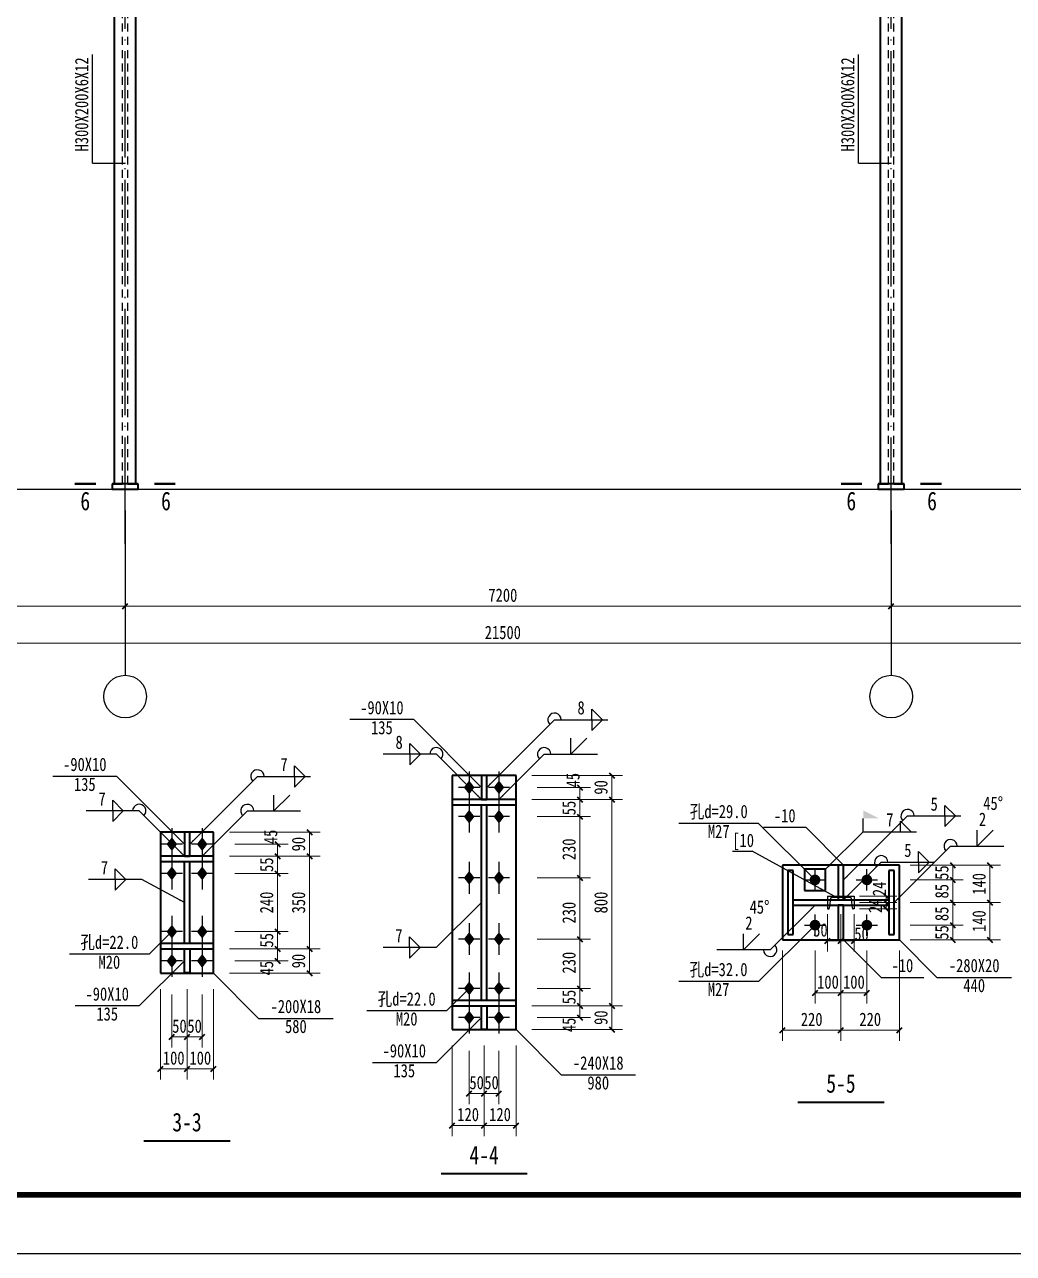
# Model space of a CAD drawing. Extents: x 32461 to 402082, y -617694 to 182569.
# Drawn here: x 94176 to 112764, y -500452 to -477352 of the extents above; entities that cross this region are included whole.
import ezdxf
from ezdxf.enums import TextEntityAlignment as Align

# ---------------------------------------------------------------- set-up
doc = ezdxf.new("R2010")
doc.units = 0
doc.header["$LTSCALE"] = 1000
doc.header["$MEASUREMENT"] = 0
for name, pattern in [('4', [5, 1.5, -1, 1.5, -1]), ('DOTE', [2.42, 2, -0.2, 0.02, -0.2]), ('线型6', [8.75, 5, -1.25, 1.25, -1.25])]:
    doc.linetypes.add(name, pattern=pattern)
doc.layers.get('0').update_dxf_attribs({"linetype": 'CONTINUOUS'})
for name, color, linetype in [('DOTE', 252, 'CONTINUOUS'), ('PUB_TITLE', 4, 'CONTINUOUS'), ('门窗', 3, '4')]:
    doc.layers.add(name, color=color, linetype=linetype)
for name, color, linetype, lineweight in [('字符串标注', 9, 'CONTINUOUS', 25), ('尺寸标注', 2, 'CONTINUOUS', 35), ('层10', 7, 'CONTINUOUS', 35), ('层1000', 2, 'CONTINUOUS', 35), ('层111', 9, '线型6', 25), ('层112', 9, 'CONTINUOUS', 25), ('层14', 2, 'CONTINUOUS', 35), ('柱子', 3, 'CONTINUOUS', 35), ('焊缝标注', 9, 'CONTINUOUS', 25), ('螺栓孔标注', 9, 'CONTINUOUS', 25), ('钢板标注', 9, 'CONTINUOUS', 25)]:
    doc.layers.add(name, color=color, linetype=linetype, lineweight=lineweight)
doc.styles.add('宋体', font='')
doc.styles.get('宋体').set_extended_font_data('SimSun')

msp = doc.modelspace()

# ---------------------------------------------------------------- hatches: boundary and pattern name
at = {"layer": '层10'}
for points in [[(102533.8, -491561.6), (102433.8, -491691.6), (102533.8, -491821.6), (102633.8, -491691.6), (102533.8, -491561.6)], [(103093.8, -491561.6), (102993.8, -491691.6), (103093.8, -491821.6), (103193.8, -491691.6), (103093.8, -491561.6)], [(102533.8, -492111.6), (102433.8, -492241.6), (102533.8, -492371.6), (102633.8, -492241.6), (102533.8, -492111.6)], [(103093.8, -492111.6), (102993.8, -492241.6), (103093.8, -492371.6), (103193.8, -492241.6), (103093.8, -492111.6)], [(96944.5, -492628.2), (96844.5, -492758.2), (96944.5, -492888.2), (97044.5, -492758.2), (96944.5, -492628.2)], [(97514.5, -492628.2), (97414.5, -492758.2), (97514.5, -492888.2), (97614.5, -492758.2), (97514.5, -492628.2)], [(96944.5, -493178.2), (96844.5, -493308.2), (96944.5, -493438.2), (97044.5, -493308.2), (96944.5, -493178.2)], [(97514.5, -493178.2), (97414.5, -493308.2), (97514.5, -493438.2), (97614.5, -493308.2), (97514.5, -493178.2)], [(102533.8, -493261.6), (102433.8, -493391.6), (102533.8, -493521.6), (102633.8, -493391.6), (102533.8, -493261.6)], [(103093.8, -493261.6), (102993.8, -493391.6), (103093.8, -493521.6), (103193.8, -493391.6), (103093.8, -493261.6)], [(96944.5, -494273.2), (96844.5, -494403.2), (96944.5, -494533.2), (97044.5, -494403.2), (96944.5, -494273.2)], [(97514.5, -494273.2), (97414.5, -494403.2), (97514.5, -494533.2), (97614.5, -494403.2), (97514.5, -494273.2)], [(102533.8, -494411.6), (102433.8, -494541.6), (102533.8, -494671.6), (102633.8, -494541.6), (102533.8, -494411.6)], [(103093.8, -494411.6), (102993.8, -494541.6), (103093.8, -494671.6), (103193.8, -494541.6), (103093.8, -494411.6)], [(96944.5, -494823.2), (96844.5, -494953.2), (96944.5, -495083.2), (97044.5, -494953.2), (96944.5, -494823.2)], [(97514.5, -494823.2), (97414.5, -494953.2), (97514.5, -495083.2), (97614.5, -494953.2), (97514.5, -494823.2)], [(102533.8, -495339.9), (102433.8, -495469.9), (102533.8, -495599.9), (102633.8, -495469.9), (102533.8, -495339.9)], [(103093.8, -495339.9), (102993.8, -495469.9), (103093.8, -495599.9), (103193.8, -495469.9), (103093.8, -495339.9)], [(102533.8, -495889.9), (102433.8, -496019.9), (102533.8, -496149.9), (102633.8, -496019.9), (102533.8, -495889.9)], [(103093.8, -495889.9), (102993.8, -496019.9), (103093.8, -496149.9), (103193.8, -496019.9), (103093.8, -495889.9)]]:
    msp.add_hatch(color=1, dxfattribs=at).paths.add_polyline_path(points)
at = {"layer": '焊缝标注'}
for points in [[(102863.8, -491691.6), (102945.1, -491631.5), (102923.9, -491610.3), (102863.8, -491691.6)], [(102763.8, -491916.6), (102703.8, -491835.2), (102682.5, -491856.4), (102763.8, -491916.6)], [(103093.8, -491916.6), (103175.1, -491856.5), (103153.9, -491835.3), (103093.8, -491916.6)], [(109941.8, -492273.9), (110241.8, -492273.9), (109941.8, -492123.9), (109941.8, -492273.9)], [(97279.5, -492758.2), (97360.9, -492698.1), (97339.7, -492676.9), (97279.5, -492758.2)], [(97179.5, -492983.2), (97119.5, -492901.8), (97098.3, -492923), (97179.5, -492983.2)], [(97514.5, -492983.2), (97595.9, -492923.1), (97574.7, -492901.9), (97514.5, -492983.2)], [(109234.4, -493230.7), (109315.7, -493170.6), (109294.5, -493149.4), (109234.4, -493230.7)], [(109571.9, -493430.7), (109653.2, -493370.6), (109632, -493349.4), (109571.9, -493430.7)], [(97179.5, -493855.7), (97098.6, -493795.1), (97084.4, -493821.5), (97179.5, -493855.7)], [(102763.8, -493855.7), (102682.4, -493915.7), (102703.5, -493936.9), (102763.8, -493855.7)], [(109571.9, -493805.7), (109653.2, -493745.6), (109632, -493724.4), (109571.9, -493805.7)], [(110521.9, -493855.7), (110603.2, -493795.6), (110582, -493774.4), (110521.9, -493855.7)], [(109034.4, -493905.7), (108953, -493965.7), (108974.1, -493986.9), (109034.4, -493905.7)]]:
    msp.add_hatch(color=256, dxfattribs=at).paths.add_polyline_path(points)

# ---------------------------------------------------------------- linework, layer by layer
msp.add_line((80116.2, -486083.2, -988), (169801.5, -486083.2, -988))
at = {"layer": 'DOTE', "linetype": 'DOTE'}
for p, q in [((96066.2, -487112.9, -988), (96066.2, -461594, -1976)), ((110466.2, -487112.9, -988), (110466.2, -461594, -1976))]:
    msp.add_line(p, q, dxfattribs=at)
at = {"layer": 'PUB_TITLE'}
msp.add_lwpolyline([(74273.1, -500451.9), (188783.1, -500451.9), (188783.1, -454251.9), (74273.1, -454251.9)], close=True, dxfattribs=at)
at = {"layer": 'PUB_TITLE', "const_width": 110}
msp.add_lwpolyline([(77023.1, -499351.9), (187683.1, -499351.9), (187683.1, -455351.9), (77023.1, -455351.9)], close=True, dxfattribs=at)
at = {"layer": '字符串标注'}
for p, q in [((95452.6, -479956.6, -988), (95452.6, -477917.5, -988)), ((109852.6, -479956.6, -988), (109852.6, -477917.5, -988)), ((95452.6, -479956.6, -988), (96066.2, -479956.6, -988)), ((109852.6, -479956.6, -988), (110466.2, -479956.6, -988)), ((107483.9, -492892.1, -414), (107853.6, -492892.1, -414)), ((109396.9, -493735.7, 500), (107853.6, -492892.1, -414))]:
    msp.add_line(p, q, dxfattribs=at)
at = {"layer": '字符串标注', "linetype": 'Continuous', "const_width": 10}
for points in [[(96071.2, -479956.6, 1), (96061.2, -479956.6, 1)], [(110471.2, -479956.6, 1), (110461.2, -479956.6, 1)], [(109401.9, -493735.7, 1), (109391.9, -493735.7, 1)]]:
    msp.add_lwpolyline(points, format="xyb", close=True, dxfattribs=at)
at = {"layer": '尺寸标注', "lineweight": 9}
for p, q in [((81666.2, -488283.2, -988), (124666.2, -488283.2, -988)), ((81666.2, -488983.2, -988), (167666.2, -488983.2, -988)), ((103713.8, -491466.6, 400), (105413.8, -491466.6, 400)), ((105213.8, -491916.6, 400), (105213.8, -491466.6, 400)), ((103813.8, -491691.6, 400), (104813.8, -491691.6, 400)), ((104613.8, -491916.6, 400), (104613.8, -491691.6, 400)), ((103713.8, -491916.6, 400), (105413.8, -491916.6, 400)), ((103713.8, -491916.6, 400), (105413.8, -491916.6, 400)), ((103813.8, -491916.6, 400), (104813.8, -491916.6, 400)), ((103813.8, -491916.6, 400), (104813.8, -491916.6, 400)), ((104613.8, -492241.6, 400), (104613.8, -491916.6, 400)), ((105213.8, -495794.9, 400), (105213.8, -491916.6, 400)), ((103813.8, -492241.6, 400), (104813.8, -492241.6, 400)), ((103813.8, -492241.6, 400), (104813.8, -492241.6, 400)), ((104613.8, -493391.6, 400), (104613.8, -492241.6, 400)), ((98029.5, -492533.2, 200), (99729.5, -492533.2, 200)), ((99529.5, -492983.2, 200), (99529.5, -492533.2, 200)), ((98129.5, -492758.2, 200), (99129.5, -492758.2, 200)), ((98929.5, -492983.2, 200), (98929.5, -492758.2, 200)), ((98029.5, -492983.2, 200), (99729.5, -492983.2, 200)), ((98029.5, -492983.2, 200), (99729.5, -492983.2, 200)), ((98129.5, -492983.2, 200), (99129.5, -492983.2, 200)), ((98129.5, -492983.2, 200), (99129.5, -492983.2, 200)), ((98929.5, -493308.2, 200), (98929.5, -492983.2, 200)), ((99529.5, -494728.2, 200), (99529.5, -492983.2, 200)), ((110821.9, -493155.7, 500), (111821.9, -493155.7, 500)), ((110821.9, -493155.7, 500), (112521.9, -493155.7, 500)), ((111621.9, -493430.7, 500), (111621.9, -493155.7, 500)), ((112321.9, -493855.7, 500), (112321.9, -493155.7, 500)), ((98129.5, -493308.2, 200), (99129.5, -493308.2, 200)), ((98129.5, -493308.2, 200), (99129.5, -493308.2, 200)), ((98929.5, -494403.2, 200), (98929.5, -493308.2, 200)), ((103813.8, -493391.6, 400), (104813.8, -493391.6, 400)), ((103813.8, -493391.6, 400), (104813.8, -493391.6, 400)), ((104613.8, -495469.9, 400), (104613.8, -493391.6, 400)), ((110821.9, -493430.7, 500), (111821.9, -493430.7, 500)), ((110821.9, -493430.7, 500), (111821.9, -493430.7, 500)), ((111621.9, -493855.7, 500), (111621.9, -493430.7, 500)), ((109871.9, -493735.7, 500), (110571.9, -493735.7, 500)), ((109871.9, -493855.7, 500), (110571.9, -493855.7, 500)), ((109871.9, -493855.7, 500), (110571.9, -493855.7, 500)), ((110371.9, -493855.7, 500), (110371.9, -493735.7, 500)), ((110371.9, -493975.7, 500), (110371.9, -493855.7, 500)), ((110821.9, -493855.7, 500), (111821.9, -493855.7, 500)), ((110821.9, -493855.7, 500), (111821.9, -493855.7, 500)), ((110821.9, -493855.7, 500), (112521.9, -493855.7, 500)), ((110821.9, -493855.7, 500), (112521.9, -493855.7, 500)), ((111621.9, -494280.7, 500), (111621.9, -493855.7, 500)), ((112321.9, -494555.7, 500), (112321.9, -493855.7, 500)), ((109271.9, -494075.7, 500), (109271.9, -494775.7, 500)), ((109521.9, -494075.7, 500), (109521.9, -494775.7, 500)), ((109521.9, -494075.7, 500), (109521.9, -494775.7, 500)), ((109771.9, -494075.7, 500), (109771.9, -494775.7, 500)), ((109871.9, -493975.7, 500), (110571.9, -493975.7, 500)), ((110821.9, -494280.7, 500), (111821.9, -494280.7, 500)), ((110821.9, -494280.7, 500), (111821.9, -494280.7, 500)), ((111621.9, -494555.7, 500), (111621.9, -494280.7, 500)), ((98129.5, -494403.2, 200), (99129.5, -494403.2, 200)), ((98129.5, -494403.2, 200), (99129.5, -494403.2, 200)), ((98929.5, -494728.2, 200), (98929.5, -494403.2, 200)), ((103813.8, -494541.6, 400), (104813.8, -494541.6, 400)), ((103813.8, -494541.6, 400), (104813.8, -494541.6, 400)), ((110821.9, -494555.7, 500), (111821.9, -494555.7, 500)), ((110821.9, -494555.7, 500), (112521.9, -494555.7, 500)), ((98029.5, -494728.2, 200), (99729.5, -494728.2, 200)), ((98029.5, -494728.2, 200), (99729.5, -494728.2, 200)), ((98129.5, -494728.2, 200), (99129.5, -494728.2, 200)), ((98129.5, -494728.2, 200), (99129.5, -494728.2, 200)), ((98929.5, -494953.2, 200), (98929.5, -494728.2, 200)), ((99529.5, -495183.2, 200), (99529.5, -494728.2, 200)), ((108421.9, -494755.7, 500), (108421.9, -496455.7, 500)), ((109034.4, -494755.7, 500), (109034.4, -495755.7, 500)), ((109271.9, -494575.7, 500), (109521.9, -494575.7, 500)), ((109521.9, -494575.7, 500), (109771.9, -494575.7, 500)), ((109521.9, -494755.7, 500), (109521.9, -495755.7, 500)), ((109521.9, -494755.7, 500), (109521.9, -495755.7, 500)), ((109521.9, -494755.7, 500), (109521.9, -496455.7, 500)), ((109521.9, -494755.7, 500), (109521.9, -496455.7, 500)), ((110009.4, -494755.7, 500), (110009.4, -495755.7, 500)), ((110621.9, -494755.7, 500), (110621.9, -496455.7, 500)), ((98129.5, -494953.2, 200), (99129.5, -494953.2, 200)), ((98029.5, -495183.2, 200), (99729.5, -495183.2, 200)), ((96729.5, -495483.2, 200), (96729.5, -497183.2, 200)), ((97229.5, -495483.2, 200), (97229.5, -497183.2, 200)), ((97229.5, -495483.2, 200), (97229.5, -497183.2, 200)), ((97729.5, -495483.2, 200), (97729.5, -497183.2, 200)), ((103813.8, -495469.9, 400), (104813.8, -495469.9, 400)), ((103813.8, -495469.9, 400), (104813.8, -495469.9, 400)), ((104613.8, -495794.9, 400), (104613.8, -495469.9, 400)), ((96944.5, -495583.2, 200), (96944.5, -496583.2, 200)), ((97229.5, -495583.2, 200), (97229.5, -496583.2, 200)), ((97229.5, -495583.2, 200), (97229.5, -496583.2, 200)), ((97514.5, -495583.2, 200), (97514.5, -496583.2, 200)), ((109034.4, -495555.7, 500), (109521.9, -495555.7, 500)), ((109521.9, -495555.7, 500), (110009.4, -495555.7, 500)), ((103713.8, -495794.9, 400), (105413.8, -495794.9, 400)), ((103713.8, -495794.9, 400), (105413.8, -495794.9, 400)), ((103813.8, -495794.9, 400), (104813.8, -495794.9, 400)), ((103813.8, -495794.9, 400), (104813.8, -495794.9, 400)), ((104613.8, -496019.9, 400), (104613.8, -495794.9, 400)), ((105213.8, -496244.9, 400), (105213.8, -495794.9, 400)), ((103813.8, -496019.9, 400), (104813.8, -496019.9, 400)), ((96944.5, -496383.2, 200), (97229.5, -496383.2, 200)), ((97229.5, -496383.2, 200), (97514.5, -496383.2, 200)), ((103713.8, -496244.9, 400), (105413.8, -496244.9, 400)), ((108421.9, -496255.7, 500), (109521.9, -496255.7, 500)), ((109521.9, -496255.7, 500), (110621.9, -496255.7, 500)), ((102213.8, -496544.9, 400), (102213.8, -498244.9, 400)), ((102533.8, -496644.9, 400), (102533.8, -497644.9, 400)), ((102813.8, -496544.9, 400), (102813.8, -498244.9, 400)), ((102813.8, -496544.9, 400), (102813.8, -498244.9, 400)), ((102813.8, -496644.9, 400), (102813.8, -497644.9, 400)), ((102813.8, -496644.9, 400), (102813.8, -497644.9, 400)), ((103093.8, -496644.9, 400), (103093.8, -497644.9, 400)), ((103413.8, -496544.9, 400), (103413.8, -498244.9, 400)), ((96729.5, -496983.2, 200), (97229.5, -496983.2, 200)), ((97229.5, -496983.2, 200), (97729.5, -496983.2, 200)), ((102533.8, -497444.9, 400), (102813.8, -497444.9, 400)), ((102813.8, -497444.9, 400), (103093.8, -497444.9, 400)), ((102213.8, -498044.9, 400), (102813.8, -498044.9, 400)), ((102813.8, -498044.9, 400), (103413.8, -498044.9, 400))]:
    msp.add_line(p, q, dxfattribs=at)
at = {"layer": '尺寸标注', "lineweight": 35}
for p, q in [((96016.2, -488333.2, -988), (96116.2, -488233.2, -988)), ((110416.2, -488333.2, -988), (110516.2, -488233.2, -988)), ((105163.8, -491416.6, 400), (105263.8, -491516.6, 400)), ((104563.8, -491641.6, 400), (104663.8, -491741.6, 400)), ((104563.8, -491866.6, 400), (104663.8, -491966.6, 400)), ((104563.8, -491866.6, 400), (104663.8, -491966.6, 400)), ((105163.8, -491866.6, 400), (105263.8, -491966.6, 400)), ((105163.8, -491866.6, 400), (105263.8, -491966.6, 400)), ((104563.8, -492191.6, 400), (104663.8, -492291.6, 400)), ((104563.8, -492191.6, 400), (104663.8, -492291.6, 400)), ((99479.5, -492483.2, 200), (99579.5, -492583.2, 200)), ((98879.5, -492708.2, 200), (98979.5, -492808.2, 200)), ((98879.5, -492933.2, 200), (98979.5, -493033.2, 200)), ((98879.5, -492933.2, 200), (98979.5, -493033.2, 200)), ((99479.5, -492933.2, 200), (99579.5, -493033.2, 200)), ((99479.5, -492933.2, 200), (99579.5, -493033.2, 200)), ((111571.9, -493105.7, 500), (111671.9, -493205.7, 500)), ((112271.9, -493105.7, 500), (112371.9, -493205.7, 500)), ((98879.5, -493258.2, 200), (98979.5, -493358.2, 200)), ((98879.5, -493258.2, 200), (98979.5, -493358.2, 200)), ((104563.8, -493341.6, 400), (104663.8, -493441.6, 400)), ((104563.8, -493341.6, 400), (104663.8, -493441.6, 400)), ((111571.9, -493380.7, 500), (111671.9, -493480.7, 500)), ((111571.9, -493380.7, 500), (111671.9, -493480.7, 500)), ((110321.9, -493685.7, 500), (110421.9, -493785.7, 500)), ((110321.9, -493805.7, 500), (110421.9, -493905.7, 500)), ((110321.9, -493805.7, 500), (110421.9, -493905.7, 500)), ((111571.9, -493805.7, 500), (111671.9, -493905.7, 500)), ((111571.9, -493805.7, 500), (111671.9, -493905.7, 500)), ((112271.9, -493805.7, 500), (112371.9, -493905.7, 500)), ((112271.9, -493805.7, 500), (112371.9, -493905.7, 500)), ((110321.9, -493925.7, 500), (110421.9, -494025.7, 500)), ((111571.9, -494230.7, 500), (111671.9, -494330.7, 500)), ((111571.9, -494230.7, 500), (111671.9, -494330.7, 500)), ((98879.5, -494353.2, 200), (98979.5, -494453.2, 200)), ((98879.5, -494353.2, 200), (98979.5, -494453.2, 200)), ((104563.8, -494491.6, 400), (104663.8, -494591.6, 400)), ((104563.8, -494491.6, 400), (104663.8, -494591.6, 400)), ((109221.9, -494625.7, 500), (109321.9, -494525.7, 500)), ((109471.9, -494625.7, 500), (109571.9, -494525.7, 500)), ((109471.9, -494625.7, 500), (109571.9, -494525.7, 500)), ((109721.9, -494625.7, 500), (109821.9, -494525.7, 500)), ((111571.9, -494505.7, 500), (111671.9, -494605.7, 500)), ((112271.9, -494505.7, 500), (112371.9, -494605.7, 500)), ((98879.5, -494678.2, 200), (98979.5, -494778.2, 200)), ((98879.5, -494678.2, 200), (98979.5, -494778.2, 200)), ((99479.5, -494678.2, 200), (99579.5, -494778.2, 200)), ((99479.5, -494678.2, 200), (99579.5, -494778.2, 200)), ((98879.5, -494903.2, 200), (98979.5, -495003.2, 200)), ((99479.5, -495133.2, 200), (99579.5, -495233.2, 200)), ((104563.8, -495419.9, 400), (104663.8, -495519.9, 400)), ((104563.8, -495419.9, 400), (104663.8, -495519.9, 400)), ((108984.4, -495605.7, 500), (109084.4, -495505.7, 500)), ((109471.9, -495605.7, 500), (109571.9, -495505.7, 500)), ((109471.9, -495605.7, 500), (109571.9, -495505.7, 500)), ((109959.4, -495605.7, 500), (110059.4, -495505.7, 500)), ((104563.8, -495744.9, 400), (104663.8, -495844.9, 400)), ((104563.8, -495744.9, 400), (104663.8, -495844.9, 400)), ((105163.8, -495744.9, 400), (105263.8, -495844.9, 400)), ((105163.8, -495744.9, 400), (105263.8, -495844.9, 400)), ((104563.8, -495969.9, 400), (104663.8, -496069.9, 400)), ((96894.5, -496433.2, 200), (96994.5, -496333.2, 200)), ((97179.5, -496433.2, 200), (97279.5, -496333.2, 200)), ((97179.5, -496433.2, 200), (97279.5, -496333.2, 200)), ((97464.5, -496433.2, 200), (97564.5, -496333.2, 200)), ((105163.8, -496194.9, 400), (105263.8, -496294.9, 400)), ((108371.9, -496305.7, 500), (108471.9, -496205.7, 500)), ((109471.9, -496305.7, 500), (109571.9, -496205.7, 500)), ((109471.9, -496305.7, 500), (109571.9, -496205.7, 500)), ((110571.9, -496305.7, 500), (110671.9, -496205.7, 500)), ((96679.5, -497033.2, 200), (96779.5, -496933.2, 200)), ((97179.5, -497033.2, 200), (97279.5, -496933.2, 200)), ((97179.5, -497033.2, 200), (97279.5, -496933.2, 200)), ((97679.5, -497033.2, 200), (97779.5, -496933.2, 200)), ((102483.8, -497494.9, 400), (102583.8, -497394.9, 400)), ((102763.8, -497494.9, 400), (102863.8, -497394.9, 400)), ((102763.8, -497494.9, 400), (102863.8, -497394.9, 400)), ((103043.8, -497494.9, 400), (103143.8, -497394.9, 400)), ((102163.8, -498094.9, 400), (102263.8, -497994.9, 400)), ((102763.8, -498094.9, 400), (102863.8, -497994.9, 400)), ((102763.8, -498094.9, 400), (102863.8, -497994.9, 400)), ((103363.8, -498094.9, 400), (103463.8, -497994.9, 400))]:
    msp.add_line(p, q, dxfattribs=at)
at = {"layer": '尺寸标注', "color": 3, "lineweight": 35}
for p, q in [((103413.8, -491916.6, 400), (102213.8, -491916.6, 400)), ((102213.8, -491916.6, 400), (102213.8, -492016.6, 400)), ((102213.8, -492016.6, 400), (103413.8, -492016.6, 400)), ((102763.8, -495694.9, 400), (102763.8, -492016.6, 400)), ((102863.8, -495694.9, 400), (102863.8, -492016.6, 400)), ((103413.8, -492016.6, 400), (103413.8, -491916.6, 400)), ((97729.5, -492983.2, 200), (96729.5, -492983.2, 200)), ((96729.5, -492983.2, 200), (96729.5, -493083.2, 200)), ((96729.5, -493083.2, 200), (97729.5, -493083.2, 200)), ((97179.5, -494628.2, 200), (97179.5, -493083.2, 200)), ((97279.5, -494628.2, 200), (97279.5, -493083.2, 200)), ((97729.5, -493083.2, 200), (97729.5, -492983.2, 200)), ((108621.9, -493255.7, 500), (108521.9, -493255.7, 500)), ((108521.9, -493255.7, 500), (108521.9, -494455.7, 500)), ((108621.9, -494455.7, 500), (108621.9, -493255.7, 500)), ((110521.9, -493255.7, 500), (110421.9, -493255.7, 500)), ((110421.9, -493255.7, 500), (110421.9, -494455.7, 500)), ((110521.9, -494455.7, 500), (110521.9, -493255.7, 500)), ((108621.9, -493805.7, 500), (110421.9, -493805.7, 500)), ((108621.9, -493905.7, 500), (110421.9, -493905.7, 500)), ((108521.9, -494455.7, 500), (108621.9, -494455.7, 500)), ((110421.9, -494455.7, 500), (110521.9, -494455.7, 500)), ((97729.5, -494628.2, 200), (96729.5, -494628.2, 200)), ((96729.5, -494628.2, 200), (96729.5, -494728.2, 200)), ((96729.5, -494728.2, 200), (97729.5, -494728.2, 200)), ((97729.5, -494728.2, 200), (97729.5, -494628.2, 200)), ((103413.8, -495694.9, 400), (102213.8, -495694.9, 400)), ((102213.8, -495694.9, 400), (102213.8, -495794.9, 400)), ((103413.8, -495794.9, 400), (103413.8, -495694.9, 400)), ((102213.8, -495794.9, 400), (103413.8, -495794.9, 400))]:
    msp.add_line(p, q, dxfattribs=at)
at = {"layer": '层10', "color": 9, "lineweight": 25}
for p, q in [((102533.8, -491391.6, 400), (102533.8, -491991.6, 400)), ((103093.8, -491391.6, 400), (103093.8, -491991.6, 400)), ((102733.8, -491691.6, 400), (102333.8, -491691.6, 400)), ((103293.8, -491691.6, 400), (102893.8, -491691.6, 400)), ((102533.8, -491941.6, 400), (102533.8, -492541.6, 400)), ((103093.8, -491941.6, 400), (103093.8, -492541.6, 400)), ((102733.8, -492241.6, 400), (102333.8, -492241.6, 400)), ((103293.8, -492241.6, 400), (102893.8, -492241.6, 400)), ((96944.5, -492458.2, 200), (96944.5, -493058.2, 200)), ((97514.5, -492458.2, 200), (97514.5, -493058.2, 200)), ((97144.5, -492758.2, 200), (96744.5, -492758.2, 200)), ((97714.5, -492758.2, 200), (97314.5, -492758.2, 200)), ((96944.5, -493008.2, 200), (96944.5, -493608.2, 200)), ((97514.5, -493008.2, 200), (97514.5, -493608.2, 200)), ((102533.8, -493091.6, 400), (102533.8, -493691.6, 400)), ((103093.8, -493091.6, 400), (103093.8, -493691.6, 400)), ((97144.5, -493308.2, 200), (96744.5, -493308.2, 200)), ((97714.5, -493308.2, 200), (97314.5, -493308.2, 200)), ((102733.8, -493391.6, 400), (102333.8, -493391.6, 400)), ((103293.8, -493391.6, 400), (102893.8, -493391.6, 400)), ((96944.5, -494103.2, 200), (96944.5, -494703.2, 200)), ((97514.5, -494103.2, 200), (97514.5, -494703.2, 200)), ((102533.8, -494241.6, 400), (102533.8, -494841.6, 400)), ((103093.8, -494241.6, 400), (103093.8, -494841.6, 400)), ((97144.5, -494403.2, 200), (96744.5, -494403.2, 200)), ((97714.5, -494403.2, 200), (97314.5, -494403.2, 200)), ((102733.8, -494541.6, 400), (102333.8, -494541.6, 400)), ((103293.8, -494541.6, 400), (102893.8, -494541.6, 400)), ((96944.5, -494653.2, 200), (96944.5, -495253.2, 200)), ((97514.5, -494653.2, 200), (97514.5, -495253.2, 200)), ((97144.5, -494953.2, 200), (96744.5, -494953.2, 200)), ((97714.5, -494953.2, 200), (97314.5, -494953.2, 200)), ((102533.8, -495169.9, 400), (102533.8, -495769.9, 400)), ((103093.8, -495169.9, 400), (103093.8, -495769.9, 400)), ((102733.8, -495469.9, 400), (102333.8, -495469.9, 400)), ((103293.8, -495469.9, 400), (102893.8, -495469.9, 400)), ((102533.8, -495719.9, 400), (102533.8, -496319.9, 400)), ((103093.8, -495719.9, 400), (103093.8, -496319.9, 400)), ((102733.8, -496019.9, 400), (102333.8, -496019.9, 400)), ((103293.8, -496019.9, 400), (102893.8, -496019.9, 400))]:
    msp.add_line(p, q, dxfattribs=at)
at = {"layer": '层10', "lineweight": 25}
for p, q in [((109034.4, -493630.7, 500), (109034.4, -493230.7, 500)), ((110009.4, -493630.7, 500), (110009.4, -493230.7, 500)), ((108834.4, -493430.7, 500), (109234.4, -493430.7, 500)), ((109809.4, -493430.7, 500), (110209.4, -493430.7, 500)), ((109034.4, -494480.7, 500), (109034.4, -494080.7, 500)), ((110009.4, -494480.7, 500), (110009.4, -494080.7, 500)), ((108834.4, -494280.7, 500), (109234.4, -494280.7, 500)), ((109809.4, -494280.7, 500), (110209.4, -494280.7, 500))]:
    msp.add_line(p, q, dxfattribs=at)
at = {"layer": '层10'}
for p, q in [((108711.9, -497605.7, 500), (110331.9, -497605.7, 500)), ((96419.5, -498333.2, 200), (98039.5, -498333.2, 200)), ((102003.8, -498951.8, 400), (103623.8, -498951.8, 400))]:
    msp.add_line(p, q, dxfattribs=at)
at = {"layer": '层10', "const_width": 45, "elevation": -988}
for points in [[(95120.2, -485983.2), (95520.2, -485983.2)], [(97012.2, -485983.2), (96612.2, -485983.2)], [(109520.2, -485983.2), (109920.2, -485983.2)], [(111412.2, -485983.2), (111012.2, -485983.2)]]:
    msp.add_lwpolyline(points, dxfattribs=at)
at = {"layer": '层10', "color": 1, "linetype": 'Continuous', "const_width": 100}
for points in [[(109084.4, -493430.7, 1), (108984.4, -493430.7, 1)], [(110059.4, -493430.7, 1), (109959.4, -493430.7, 1)], [(109084.4, -494280.7, 1), (108984.4, -494280.7, 1)], [(110059.4, -494280.7, 1), (109959.4, -494280.7, 1)]]:
    msp.add_lwpolyline(points, format="xyb", close=True, dxfattribs=at)
at = {"layer": '层1000'}
for p, q in [((103413.8, -491466.6, 400), (102213.8, -491466.6, 400)), ((102213.8, -491466.6, 400), (102213.8, -496244.9, 400)), ((102863.8, -491466.6, 400), (102763.8, -491466.6, 400)), ((102763.8, -491466.6, 400), (102763.8, -491916.6, 400)), ((102863.8, -491916.6, 400), (102863.8, -491466.6, 400)), ((103413.8, -496244.9, 400), (103413.8, -491466.6, 400)), ((102763.8, -491916.6, 400), (102863.8, -491916.6, 400)), ((97729.5, -492533.2, 200), (96729.5, -492533.2, 200)), ((96729.5, -492533.2, 200), (96729.5, -495183.2, 200)), ((97279.5, -492533.2, 200), (97179.5, -492533.2, 200)), ((97179.5, -492533.2, 200), (97179.5, -492983.2, 200)), ((97279.5, -492983.2, 200), (97279.5, -492533.2, 200)), ((97729.5, -495183.2, 200), (97729.5, -492533.2, 200)), ((97179.5, -492983.2, 200), (97279.5, -492983.2, 200)), ((110621.9, -493155.7, 500), (108421.9, -493155.7, 500)), ((108421.9, -493155.7, 500), (108421.9, -494555.7, 500)), ((109571.9, -493155.7, 500), (109471.9, -493155.7, 500)), ((109471.9, -493155.7, 500), (109471.9, -493805.7, 500)), ((109571.9, -493805.7, 500), (109571.9, -493155.7, 500)), ((110621.9, -494555.7, 500), (110621.9, -493155.7, 500)), ((109234.4, -493230.7, 500), (108834.4, -493230.7, 500)), ((108834.4, -493230.7, 500), (108834.4, -493630.7, 500)), ((109234.4, -493630.7, 500), (109234.4, -493230.7, 500)), ((108834.4, -493630.7, 500), (109234.4, -493630.7, 500)), ((109471.9, -493805.7, 500), (109571.9, -493805.7, 500)), ((109571.9, -493905.7, 500), (109471.9, -493905.7, 500)), ((109471.9, -493905.7, 500), (109471.9, -494555.7, 500)), ((109571.9, -494555.7, 500), (109571.9, -493905.7, 500)), ((108421.9, -494555.7, 500), (110621.9, -494555.7, 500)), ((109471.9, -494555.7, 500), (109571.9, -494555.7, 500)), ((97179.5, -494728.2, 200), (97279.5, -494728.2, 200)), ((97179.5, -495178.2, 200), (97179.5, -494728.2, 200)), ((97279.5, -494728.2, 200), (97279.5, -495178.2, 200)), ((96729.5, -495183.2, 200), (97729.5, -495183.2, 200)), ((97279.5, -495178.2, 200), (97179.5, -495178.2, 200)), ((102763.8, -495794.9, 400), (102863.8, -495794.9, 400)), ((102763.8, -496244.9, 400), (102763.8, -495794.9, 400)), ((102863.8, -495794.9, 400), (102863.8, -496244.9, 400)), ((102213.8, -496244.9, 400), (103413.8, -496244.9, 400)), ((102863.8, -496244.9, 400), (102763.8, -496244.9, 400))]:
    msp.add_line(p, q, dxfattribs=at)
at = {"layer": '层111'}
for p, q in [((96066.2, -486487.2, -988), (96066.2, -489583.2, -988)), ((110466.2, -486487.2, -988), (110466.2, -489583.2, -988))]:
    msp.add_line(p, q, dxfattribs=at)
at = {"layer": '层112'}
for centre in [(96066.2, -489983.2, -988), (110466.2, -489983.2, -988)]:
    msp.add_circle(centre, 400, dxfattribs=at)
at = {"layer": '层14', "elevation": -988}
for points in [[(95820.2, -485983.2), (95820.2, -486083.2)], [(95820.2, -485983.2), (96016.2, -485983.2)], [(96312.2, -485983.2), (95820.2, -485983.2)], [(96116.2, -485983.2), (96312.2, -485983.2)], [(96312.2, -486083.2), (96312.2, -485983.2)], [(110220.2, -485983.2), (110220.2, -486083.2)], [(110220.2, -485983.2), (110416.2, -485983.2)], [(110712.2, -485983.2), (110220.2, -485983.2)], [(110516.2, -485983.2), (110712.2, -485983.2)], [(110712.2, -486083.2), (110712.2, -485983.2)], [(95820.2, -486083.2), (96312.2, -486083.2)], [(110220.2, -486083.2), (110712.2, -486083.2)]]:
    msp.add_lwpolyline(points, dxfattribs=at)
at = {"layer": '柱子', "elevation": -988}
for points in [[(110266.2, -485983.2), (110266.2, -462781.5)], [(110666.2, -485983.2), (110666.2, -462781.5)], [(95866.2, -485983.2), (95866.2, -463933.4)], [(96266.2, -485983.2), (96266.2, -463933.4)]]:
    msp.add_lwpolyline(points, dxfattribs=at)
at = {"layer": '焊缝标注'}
for p, q in [((104837.1, -490219.3, 400), (105037.1, -490419.3, 400)), ((104837.1, -490419.3, 400), (104837.1, -490219.3, 400)), ((102863.8, -491691.6, 400), (104137.1, -490419.3, 400)), ((104137.1, -490419.3, 400), (105137.1, -490419.3, 400)), ((104837.1, -490619.3, 400), (105037.1, -490419.3, 400)), ((104837.1, -490419.3, 400), (104837.1, -490619.3, 400)), ((101616.3, -491067, 400), (101416.3, -490867, 400)), ((101416.3, -491067, 400), (101416.3, -490867, 400)), ((104442.7, -491068.4, 400), (104442.7, -490768.4, 400)), ((104442.7, -491068.4, 400), (104742.7, -490768.4, 400)), ((101916.3, -491067, 400), (100916.3, -491067, 400)), ((101616.3, -491067, 400), (101416.3, -491267, 400)), ((101416.3, -491067, 400), (101416.3, -491267, 400)), ((102763.8, -491916.6, 400), (101916.3, -491067, 400)), ((103093.8, -491916.6, 400), (103942.7, -491068.4, 400)), ((103942.7, -491068.4, 400), (104942.7, -491068.4, 400)), ((99252.8, -491285.9, 200), (99452.8, -491485.9, 200)), ((99252.8, -491485.9, 200), (99252.8, -491285.9, 200)), ((97279.5, -492758.2, 200), (98552.8, -491485.9, 200)), ((98552.8, -491485.9, 200), (99552.8, -491485.9, 200)), ((99252.8, -491685.9, 200), (99452.8, -491485.9, 200)), ((99252.8, -491485.9, 200), (99252.8, -491685.9, 200)), ((96032, -492133.7, 200), (95832, -491933.7, 200)), ((95832, -492133.7, 200), (95832, -491933.7, 200)), ((98863.4, -492135, 200), (98863.4, -491835, 200)), ((98863.4, -492135, 200), (99163.4, -491835, 200)), ((111474.5, -492029.1, 500), (111674.5, -492229.1, 500)), ((111474.5, -492229.1, 500), (111474.5, -492029.1, 500)), ((96332, -492133.7, 200), (95332, -492133.7, 200)), ((96032, -492133.7, 200), (95832, -492333.7, 200)), ((95832, -492133.7, 200), (95832, -492333.7, 200)), ((97179.5, -492983.2, 200), (96332, -492133.7, 200)), ((97514.5, -492983.2, 200), (98363.4, -492135, 200)), ((98363.4, -492135, 200), (99363.4, -492135, 200)), ((109571.9, -493430.7, 500), (110774.5, -492229.1, 500)), ((110774.5, -492229.1, 500), (111774.5, -492229.1, 500)), ((111474.5, -492429.1, 500), (111674.5, -492229.1, 500)), ((111474.5, -492229.1, 500), (111474.5, -492429.1, 500)), ((109941.8, -492523.9, 500), (109941.8, -492273.9, 500)), ((110641.8, -492323.9, 500), (110841.8, -492523.9, 500)), ((110641.8, -492523.9, 500), (110641.8, -492323.9, 500)), ((109234.4, -493230.7, 500), (109941.8, -492523.9, 500)), ((109941.8, -492523.9, 500), (110941.8, -492523.9, 500)), ((112083, -492795.5, 500), (112083, -492495.5, 500)), ((112083, -492795.5, 500), (112383, -492495.5, 500)), ((110521.9, -493855.7, 500), (111583, -492795.5, 500)), ((110979.3, -492898.9, 500), (111179.3, -493098.9, 500)), ((110979.3, -493098.9, 500), (110979.3, -492898.9, 500)), ((111583, -492795.5, 500), (112583, -492795.5, 500)), ((109571.9, -493805.7, 500), (110279.3, -493098.9, 500)), ((110279.3, -493098.9, 500), (111279.3, -493098.9, 500)), ((110979.3, -493298.9, 500), (111179.3, -493098.9, 500)), ((110979.3, -493098.9, 500), (110979.3, -493298.9, 500)), ((96077.6, -493423.8, 200), (95877.6, -493223.8, 200)), ((95877.6, -493423.8, 200), (95877.6, -493223.8, 200)), ((96377.6, -493423.8, 200), (95377.6, -493423.8, 200)), ((96077.6, -493423.8, 200), (95877.6, -493623.8, 200)), ((95877.6, -493423.8, 200), (95877.6, -493623.8, 200)), ((97179.5, -493855.7, 200), (96377.6, -493423.8, 200)), ((102763.8, -493855.7, 400), (101913.6, -494702.6, 400)), ((109034.4, -493905.7, 500), (108191.3, -494745.5, 500)), ((101613.6, -494702.6, 400), (101413.6, -494502.6, 400)), ((101413.6, -494702.6, 400), (101413.6, -494502.6, 400)), ((107691.3, -494745.5, 500), (107691.3, -494445.5, 500)), ((107691.3, -494745.5, 500), (107991.3, -494445.5, 500)), ((101913.6, -494702.6, 400), (100913.6, -494702.6, 400)), ((101613.6, -494702.6, 400), (101413.6, -494902.6, 400)), ((101413.6, -494702.6, 400), (101413.6, -494902.6, 400)), ((108191.3, -494745.5, 500), (107191.3, -494745.5, 500))]:
    msp.add_line(p, q, dxfattribs=at)
for centre, start, end in [((104137.1, -490419.3, 400), 0, 224.97719), ((101916.3, -491067, 400), 314.93155, 180), ((103942.7, -491068.4, 400), 0, 224.97719), ((98552.8, -491485.9, 200), 0, 224.97719), ((96332, -492133.7, 200), 314.93155, 180), ((98363.4, -492135, 200), 0, 224.97719), ((110774.5, -492229.1, 500), 0, 224.97719), ((111583, -492795.5, 500), 0, 224.97719), ((110279.3, -493098.9, 500), 0, 224.97719), ((108191.3, -494745.5, 500), 180, 44.88593)]:
    msp.add_arc(centre, 125, start, end, dxfattribs=at)
at = {"layer": '螺栓孔标注'}
for p, q in [((107975, -492368.8, 500), (106475, -492368.8, 500)), ((109034.4, -493430.7, 500), (107975, -492368.8, 500)), ((109034.4, -494280.7, 500), (107971.6, -495339.3, 500)), ((96944.5, -494403.2, 200), (96519.4, -494826.6, 200)), ((96519.4, -494826.6, 200), (95019.4, -494826.6, 200)), ((102533.8, -495469.9, 400), (102108.7, -495893.3, 400)), ((107971.6, -495339.3, 500), (106471.6, -495339.3, 500)), ((102108.7, -495893.3, 400), (100608.7, -495893.3, 400))]:
    msp.add_line(p, q, dxfattribs=at)
at = {"layer": '螺栓孔标注', "linetype": 'Continuous', "const_width": 10}
for points in [[(109039.4, -493430.7, 1), (109029.4, -493430.7, 1)], [(109039.4, -494280.7, 1), (109029.4, -494280.7, 1)], [(96949.5, -494403.2, 1), (96939.5, -494403.2, 1)], [(102538.8, -495469.9, 1), (102528.8, -495469.9, 1)]]:
    msp.add_lwpolyline(points, format="xyb", close=True, dxfattribs=at)
at = {"layer": '钢板标注'}
for p, q in [((101492.5, -490417.2, 400), (100292.5, -490417.2, 400)), ((102763.8, -491691.6, 400), (101492.5, -490417.2, 400)), ((95908.3, -491483.9, 200), (94708.3, -491483.9, 200)), ((97179.5, -492758.2, 200), (95908.3, -491483.9, 200)), ((108865.6, -492447.8, 500), (108065.6, -492447.8, 500)), ((109571.9, -493155.7, 500), (108865.6, -492447.8, 500)), ((109571.9, -494555.7, 500), (110277, -495264.8, 500)), ((110621.9, -494555.7, 500), (111327, -495264.8, 500)), ((97179.5, -494953.2, 200), (96329.3, -495800.1, 200)), ((97729.5, -495183.2, 200), (98575.7, -496034.1, 200)), ((110277, -495264.8, 500), (111077, -495264.8, 500)), ((111327, -495264.8, 500), (112727, -495264.8, 500)), ((96329.3, -495800.1, 200), (95129.3, -495800.1, 200)), ((98575.7, -496034.1, 200), (99975.7, -496034.1, 200)), ((102763.8, -496019.9, 400), (101913.6, -496866.7, 400)), ((103413.8, -496244.9, 400), (104259.9, -497095.8, 400)), ((101913.6, -496866.7, 400), (100713.6, -496866.7, 400)), ((104259.9, -497095.8, 400), (105659.9, -497095.8, 400))]:
    msp.add_line(p, q, dxfattribs=at)
at = {"layer": '钢板标注', "color": 1}
for p, q in [((109271.9, -493735.7, 500), (109271.9, -493975.7, 500)), ((109271.9, -493735.7, 500), (109771.9, -493735.7, 500)), ((109322.4, -493788.6, 500), (109302.4, -493962.5, 500)), ((109692.2, -493762.2, 500), (109351.6, -493762.2, 500)), ((109741.4, -493962.5, 500), (109721.4, -493788.6, 500)), ((109771.9, -493735.7, 500), (109771.9, -493975.7, 500)), ((109271.9, -493975.7, 500), (109290.5, -493975.7, 500)), ((109771.9, -493975.7, 500), (109753.3, -493975.7, 500))]:
    msp.add_line(p, q, dxfattribs=at)
at = {"layer": '钢板标注', "linetype": 'Continuous', "const_width": 10}
for points in [[(102768.8, -491691.6, 1), (102758.8, -491691.6, 1)], [(97184.5, -492758.2, 1), (97174.5, -492758.2, 1)], [(109576.9, -493155.7, 1), (109566.9, -493155.7, 1)], [(109576.9, -494555.7, 1), (109566.9, -494555.7, 1)], [(110626.9, -494555.7, 1), (110616.9, -494555.7, 1)], [(97184.5, -494953.2, 1), (97174.5, -494953.2, 1)], [(97734.5, -495183.2, 1), (97724.5, -495183.2, 1)], [(102768.8, -496019.9, 1), (102758.8, -496019.9, 1)], [(103418.8, -496244.9, 1), (103408.8, -496244.9, 1)]]:
    msp.add_lwpolyline(points, format="xyb", close=True, dxfattribs=at)
at = {"layer": '钢板标注', "color": 1}
for centre, radius, start, end in [((109353.4, -493793.6, 500), 31.4, 93.4084, 170.88101), ((109690.4, -493793.6, 500), 31.4, 9.11901, 86.5916), ((109291.2, -493964.4, 500), 11.3, 266.23474, 9.47566), ((109752.6, -493964.4, 500), 11.3, 170.52434, 273.76526)]:
    msp.add_arc(centre, radius, start, end, dxfattribs=at)
at = {"layer": '门窗', "ltscale": 0.1, "elevation": -988}
for points in [[(110416.2, -485983.2), (110416.2, -462781.5)], [(110516.2, -485983.2), (110516.2, -462803)], [(96016.2, -485983.2), (96016.2, -463933.4)], [(96116.2, -485983.2), (96116.2, -463955)]]:
    msp.add_lwpolyline(points, dxfattribs=at)

# ---------------------------------------------------------------- texts
at = {"layer": '字符串标注', "style": '宋体', "width": 0.8}
for p in [(95447.6, -478852.1, -988), (109847.6, -478852.1, -988)]:
    msp.add_text('H300X200X6X12', height=250, rotation=90, dxfattribs=at).set_placement(p, align=Align.BOTTOM_CENTER)
msp.add_text('[10', height=250, dxfattribs=at).set_placement((107683.8, -492887.1, -414), align=Align.BOTTOM_CENTER)
at = {"layer": '尺寸标注', "style": '宋体', "width": 0.8}
for s, p in [('7200', (103166.2, -488278.2, -988)), ('21500', (103166.2, -488978.2, -988)), ('100', (109278.1, -495550.7, 500)), ('100', (109765.6, -495550.7, 500)), ('220', (108971.9, -496250.7, 500)), ('220', (110071.9, -496250.7, 500)), ('50', (97087, -496378.2, 200)), ('50', (97372, -496378.2, 200)), ('100', (96979.5, -496978.2, 200)), ('100', (97479.5, -496978.2, 200)), ('50', (102673.8, -497439.9, 400)), ('50', (102953.8, -497439.9, 400)), ('120', (102513.8, -498039.9, 400)), ('120', (103113.8, -498039.9, 400))]:
    msp.add_text(s, height=250, dxfattribs=at).set_placement(p, align=Align.BOTTOM_CENTER)
for s, p in [('45', (104608.8, -491691.6, 400)), ('45', (98924.5, -492758.2, 200)), ('24', (110366.9, -493735.7, 500))]:
    msp.add_text(s, height=250, rotation=90, dxfattribs=at).set_placement(p)
for s, p in [('90', (105208.8, -491691.6, 400)), ('55', (104608.8, -492079.1, 400)), ('90', (99524.5, -492758.2, 200)), ('230', (104608.8, -492855.3, 400)), ('55', (98924.5, -493145.7, 200)), ('55', (111616.9, -493293.2, 500)), ('140', (112316.9, -493505.7, 500)), ('85', (111616.9, -493643.2, 500)), ('240', (98924.5, -493855.7, 200)), ('350', (99524.5, -493855.7, 200)), ('230', (104608.8, -494046.1, 400)), ('800', (105208.8, -493855.7, 400)), ('24', (110366.9, -493915.7, 500)), ('85', (111616.9, -494068.2, 500)), ('140', (112316.9, -494205.7, 500)), ('55', (111616.9, -494418.2, 500)), ('55', (98924.5, -494565.7, 200)), ('230', (104608.8, -494986.2, 400)), ('90', (99524.5, -494955.7, 200)), ('55', (104608.8, -495632.4, 400)), ('90', (105208.8, -496019.9, 400))]:
    msp.add_text(s, height=250, rotation=90, dxfattribs=at).set_placement(p, align=Align.BOTTOM_CENTER)
msp.add_text('50', height=250, dxfattribs=at).set_placement((109271.9, -494570.7, 500), align=Align.BOTTOM_RIGHT)
msp.add_text('50', height=250, dxfattribs=at).set_placement((109771.9, -494570.7, 500))
for p in [(98924.5, -494953.2, 200), (104608.8, -496019.9, 400)]:
    msp.add_text('45', height=250, rotation=90, dxfattribs=at).set_placement(p, align=Align.BOTTOM_RIGHT)
at = {"layer": '层10', "style": '宋体', "width": 0.771429}
for s, p in [('6', (95316.4, -486306.8, -1188)), ('6', (96834.2, -486306.8, -1188)), ('6', (109716.4, -486306.8, -1188)), ('6', (111234.2, -486306.8, -1188)), ('5-5', (109521.9, -497255.7, 500)), ('3-3', (97229.5, -497983.2, 200)), ('4-4', (102813.8, -498601.8, 400))]:
    msp.add_text(s, height=350, dxfattribs=at).set_placement(p, align=Align.MIDDLE_CENTER)
at = {"layer": '焊缝标注', "style": '宋体', "width": 0.8}
for s, p in [('8', (104637.1, -490394.3, 400)), ('8', (101216.3, -491042, 400)), ('7', (99052.8, -491460.9, 200)), ('7', (95632, -492108.7, 200)), ('5', (111274.5, -492204.1, 500)), ('45°', (112383, -492190.5, 500)), ('7', (110441.8, -492498.9, 500)), ('2', (112183, -492490.5, 500)), ('5', (110779.3, -493073.9, 500)), ('7', (95677.6, -493398.8, 200)), ('45°', (107991.3, -494140.5, 500)), ('2', (107791.3, -494440.5, 500)), ('7', (101213.6, -494677.6, 400))]:
    msp.add_text(s, height=250, dxfattribs=at).set_placement(p, align=Align.BOTTOM_CENTER)
at = {"layer": '螺栓孔标注', "style": '宋体', "width": 0.8}
for s, p in [('孔d=29.0', (107225, -492343.8, 500)), ('孔d=22.0', (95769.4, -494801.6, 200)), ('孔d=32.0', (107221.6, -495314.3, 500)), ('孔d=22.0', (101358.7, -495868.3, 400))]:
    msp.add_text(s, height=250, dxfattribs=at).set_placement(p, align=Align.BOTTOM_CENTER)
for s, p in [('M27', (107225, -492393.8, 500)), ('M20', (95769.4, -494851.6, 200)), ('M27', (107221.6, -495364.3, 500)), ('M20', (101358.7, -495918.3, 400))]:
    msp.add_text(s, height=250, dxfattribs=at).set_placement(p, align=Align.TOP_CENTER)
at = {"layer": '钢板标注', "style": '宋体', "width": 0.8}
for s, p in [('-90X10', (100892.5, -490392.2, 400)), ('-90X10', (95308.3, -491458.9, 200)), ('-10', (108465.6, -492422.8, 500)), ('-10', (110677, -495239.8, 500)), ('-280X20', (112027, -495239.8, 500)), ('-90X10', (95729.3, -495775.1, 200)), ('-200X18', (99275.7, -496009.1, 200)), ('-90X10', (101313.6, -496841.7, 400)), ('-240X18', (104959.9, -497070.8, 400))]:
    msp.add_text(s, height=250, dxfattribs=at).set_placement(p, align=Align.BOTTOM_CENTER)
for s, p in [('135', (100892.5, -490442.2, 400)), ('135', (95308.3, -491508.9, 200)), ('440', (112027, -495289.8, 500)), ('135', (95729.3, -495825.1, 200)), ('580', (99275.7, -496059.1, 200)), ('135', (101313.6, -496891.7, 400)), ('980', (104959.9, -497120.8, 400))]:
    msp.add_text(s, height=250, dxfattribs=at).set_placement(p, align=Align.TOP_CENTER)

doc.saveas('drawing.dxf')
